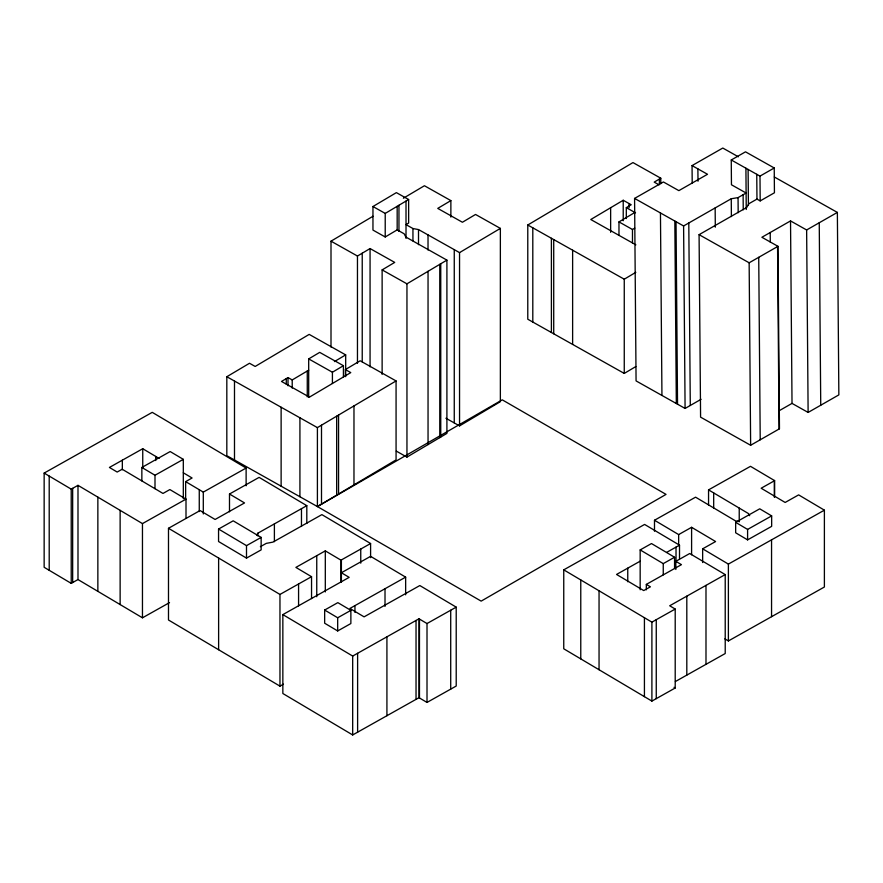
<?xml version="1.0" encoding="UTF-8"?>
<svg xmlns="http://www.w3.org/2000/svg" width="883" height="883" viewBox="0 0 883 883"><rect width="100%" height="100%" fill="white"/><g stroke="black" fill="none" stroke-linecap="round" stroke-linejoin="round"><path stroke-width="1.32" d="M256.787 535.142L257.847 533.189L306.809 505.672L306.809 523.464M397.173 206.324L397.173 229.878L385.22 236.975L372.957 230.077L372.957 206.523L396.379 192.626L408.641 199.514L408.641 223.068L406.014 224.635L412.946 228.531L418.509 229.569L459.546 252.615L500.363 228.399L475.54 214.459L462.416 222.251L437.747 208.399L450.871 200.607L424.425 185.739L403.388 198.222M331.004 347.052L331.004 241.169L373.012 216.247M385.22 236.975L385.22 213.41L408.641 199.514M357.46 363.288L357.46 256.037L370.065 248.553L394.723 262.406L382.129 269.889L382.129 374.392M345.374 376.379L345.374 369.569L360.176 360.783L396.07 380.937L317.405 427.615L317.405 506.566L502.261 399.844L666.036 494.392L481.169 601.124L317.405 506.566L226.821 455.683L226.821 376.732L249.503 363.266L255.176 366.456L309.193 334.392L345.683 354.889L345.683 376.677M396.312 451.125L406.953 457.096L406.953 283.829L446.908 260.121L405.882 237.063L404.105 233.774L397.173 229.878M635.826 366.555L624.259 373.421L527.78 319.227L527.78 224.999L632.968 162.582L660.793 178.223L660.793 183.664M308.686 397.394L308.686 358.906L319.701 352.372L343.421 365.705L343.421 376.964M308.686 370.176L292.218 379.944L288.001 377.582L281.5 381.445L309.436 397.129L350.772 372.604L345.374 369.569M334.425 361.577L345.683 354.889M332.416 383.498L332.416 372.24L343.421 365.705M626.312 218.565L626.312 207.648L631.202 204.746L623.221 200.264L590.782 219.514L635.859 244.834M660.793 178.223L654.204 182.119L659.016 184.823M618.972 235.342L618.972 221.898L635.043 212.362M632.471 242.935L632.471 229.492L634.767 228.123M624.259 373.421L624.259 279.205L635.826 272.328M317.405 506.566L396.07 459.9L396.07 380.937M406.953 457.096L446.908 433.387L446.908 260.121M445.915 418.233L459.546 425.893L500.363 401.677L500.363 228.399M701.069 399.315L685.087 408.443L636.069 380.904L634.579 198.421L663.409 181.964L678.861 190.64L707.515 174.282L692.051 165.596L692.206 183.432M692.051 165.596L722.791 148.046L738.365 156.799M634.579 198.421L683.597 225.96L731.256 198.741L738.056 197.615L746.113 193.013L731.455 184.779L731.256 159.978L745.506 151.832L774.236 167.98L774.435 192.781L760.186 200.916L756.963 199.105L748.905 203.708L746.753 207.45L699.082 234.668L700.583 417.14L750.638 445.264L779.468 428.796L777.978 246.324L761.886 237.273L790.528 220.916L806.632 229.966L837.36 212.417L838.85 394.889L808.122 412.438L792.018 403.399L778.872 410.904M731.256 159.978L759.987 176.114L774.236 167.98M699.082 234.668L749.148 262.792L777.978 246.324M169.525 602.614L142.461 617.813L77.991 579.557L71.225 583.365L44.15 567.294L44.15 473.078L152.251 412.35L246.125 468.045L246.125 485.793M159.083 458.42L142.748 448.719L109.415 467.449L117.174 472.052L122.196 469.237L162.98 493.442L169.878 489.568L186.004 499.138L186.004 518.255M44.15 473.078L71.225 489.138L77.991 485.341L142.461 523.597L142.461 617.813M141.854 480.904L141.854 467.46L170.165 451.555L183.311 459.348L183.311 498.74M141.854 467.46L155 475.253L183.311 459.348M185.64 499.37L185.64 481.621L192.086 478.001L183.311 472.791M142.461 523.597L186.004 499.138M185.64 481.621L203.3 492.107L246.125 468.045M283.454 684.182L279.966 686.146L168.487 619.998L168.487 528.288L200.066 510.551L215.099 519.469L244.536 502.935L229.492 494.016L259.116 477.372L306.809 505.672M218.554 529.049L233.189 520.827L261.147 537.416L261.147 549.888L246.5 558.111L218.554 541.522L218.554 529.049L246.5 545.639L246.5 558.111M246.5 545.639L261.147 537.416M260.364 546.687L266.28 543.376L272.913 542.129L321.887 514.623L370.595 543.52L370.595 557.648M340.97 582.063L340.97 560.164L325.308 550.871L295.882 567.405L311.544 576.698L311.544 598.597M168.487 528.288L279.966 594.436L311.544 576.698M340.97 560.164L370.595 543.52M405.65 577.14L349.922 608.442L364.094 616.853L419.822 585.55L456.213 607.14L456.213 686.036L427.008 702.438L419.006 697.691L352.681 734.954L282.847 693.508L282.847 614.612L349.16 577.361L341.39 572.747L370.595 556.345L405.65 577.14L405.65 594.822M324.657 610.043L337.847 602.636L350.871 610.363L350.871 623.541L337.681 630.948L324.657 623.221L324.657 610.043L337.681 617.769L337.681 630.948M337.681 617.769L350.871 610.363M282.847 614.612L352.681 656.058L419.006 618.795L427.008 623.541L427.008 702.438M427.008 623.541L456.213 607.14M675.396 681.521L725.219 653.53L725.219 574.579L669.689 605.771L675.208 609.049L675.208 688L651.897 701.091L563.751 648.795L563.751 569.844L644.601 524.436L679.513 545.153L679.513 558.762M654.491 531.224L654.491 520.253L695.572 497.173L735.495 520.871L738.905 521.478M708.552 504.977L708.552 489.877L750.495 466.323L774.645 480.65L774.645 497.118M640.164 589.767L640.164 549.921L651.488 543.553L674.568 557.25L674.568 568.52M654.491 520.253L678.652 534.579L691.599 527.306L715.594 541.544L702.647 548.818L702.647 562.537M774.645 480.65L761.157 488.233L785.153 502.46L798.64 494.888L824.391 510.164L824.391 587.007L728.387 640.948L724.877 638.862M640.164 561.18L616.555 574.447L643.729 590.572L650.418 586.82L646.323 584.391L681.455 564.656L675.826 561.323L689.711 553.52L725.219 574.579M666.643 552.383L679.513 545.153M735.66 522.35L759.733 508.818L771.665 515.904L771.665 526.356L747.592 539.877L735.66 532.791L735.66 522.35L747.592 529.425L747.592 539.877M640.164 549.921L663.254 563.619L674.568 557.25M747.592 529.425L771.665 515.904M702.647 548.818L728.387 564.094L824.391 510.164M563.751 569.844L651.897 622.14L675.208 609.049M774.314 176.986L837.36 212.417M626.312 207.648L635.55 212.836M618.972 221.898L632.471 229.492M527.78 224.999L624.259 279.205M372.957 206.523L385.22 213.41M331.004 241.169L357.46 256.037M382.129 269.889L406.953 283.829M308.686 358.906L332.416 372.24M226.821 376.732L317.405 427.615M708.552 489.877L748.475 513.575L749.678 515.716M674.038 687.305L675.208 688M819.247 222.759L820.737 405.231M806.632 229.966L808.122 412.438M790.528 220.916L792.018 403.399M777.57 246.556L779.06 429.028M770.208 232.527L770.285 242.13M759.987 176.114L760.186 200.916M758.729 257.317L760.219 439.789M756.753 174.304L756.963 199.105M749.148 262.792L750.638 445.264M748.111 169.448L748.409 205.132M745.914 168.212L746.245 209.481M743.122 194.724L743.243 209.812M738.056 197.615L738.177 212.704M731.256 198.741L731.4 216.578M715.153 207.947L715.307 227.152M697.89 168.885L698 181.225M688.795 222.991L690.285 405.463M683.597 225.96L685.087 408.443M676.036 221.721L677.537 404.193M674.833 221.048L676.323 403.52M660.451 212.958L661.941 395.441M774.303 480.451L774.303 497.129M771.554 539.844L771.554 616.687M739.226 508.078L739.226 521.809M728.387 564.094L728.387 640.948M713.685 492.935L713.685 508.023M705.992 585.385L705.992 664.336M691.599 527.306L691.599 554.756M686.808 596.157L686.808 675.12M678.652 534.579L678.652 545.562M676.025 547.107L676.025 562.074M675.826 561.323L675.826 569.491M663.254 563.619L663.254 574.877M659.391 179.05L659.391 184.514M656.257 619.7L656.257 698.652M651.897 622.14L651.897 701.091M646.323 584.391L646.323 589.833M644.424 617.714L644.424 696.665M629.06 203.543L629.06 207.637M627.758 568.144L627.758 581.765M623.221 200.264L623.221 220.75M610.639 207.726L610.639 232.306M599.049 590.793L599.049 669.744M580.771 579.943L580.771 658.895M572.625 250.198L572.625 344.425M553.718 239.58L553.718 333.796M551.4 238.278L551.4 332.494M532.802 227.825L532.802 322.041M459.546 252.615L459.546 425.893M454.259 249.657L454.259 422.924M450.871 200.607L450.871 217.108M450.716 610.23L450.716 689.126M440.749 263.774L440.749 437.041M439.767 264.348L439.767 437.626M428.023 234.911L428.023 250.032M428.045 271.313L428.045 444.579M419.469 619.071L419.469 697.967M419.006 618.795L419.006 697.691M418.509 229.569L418.509 244.69M416.036 620.462L416.036 699.358M412.946 228.531L412.946 240.904M406.014 201.081L406.014 238.388M398.961 205.253L398.961 231.412M386.92 636.82L386.92 715.716M385.01 588.729L385.01 606.411M370.065 248.553L370.065 366.82M362.229 253.211L362.229 361.842M360.75 549.049L360.75 563.177M357.615 653.288L357.615 732.184M354.944 605.617L354.944 612.416M353.973 405.915L353.973 484.866M352.681 656.058L352.681 734.954M341.39 559.932L341.39 582.272M338.553 415.065L338.553 494.016M336.666 416.18L336.666 495.142M325.308 550.871L325.308 591.93M321.5 425.187L321.5 504.138M316.754 555.672L316.754 596.742M307.273 371.015L307.273 396.875M301.467 508.674L301.467 526.478M299.922 417.791L299.922 496.743M298.575 583.983L298.575 605.881M292.218 379.944L292.218 388.112M288.001 377.582L288.001 385.75M286.269 378.619L286.269 384.061M281.125 407.24L281.125 486.191M279.966 594.436L279.966 686.146M274.392 523.884L274.392 541.676M257.847 533.189L257.847 535.926M234.492 381.037L234.492 459.988M229.492 494.016L229.492 511.809M218.62 558.034L218.62 649.745M203.3 492.107L203.3 513.95M199.26 489.701L199.26 511.555M155.761 456.445L155.761 460.54M155 475.253L155 488.696M142.748 448.719L142.748 467.835M122.34 460.186L122.34 469.745M120.132 510.352L120.132 604.568M97.858 497.129L97.858 591.356M77.991 485.341L77.991 579.557M72.66 488.332L72.66 582.559M71.225 489.138L71.225 583.365M49.205 476.08L49.205 570.297"/></g></svg>
